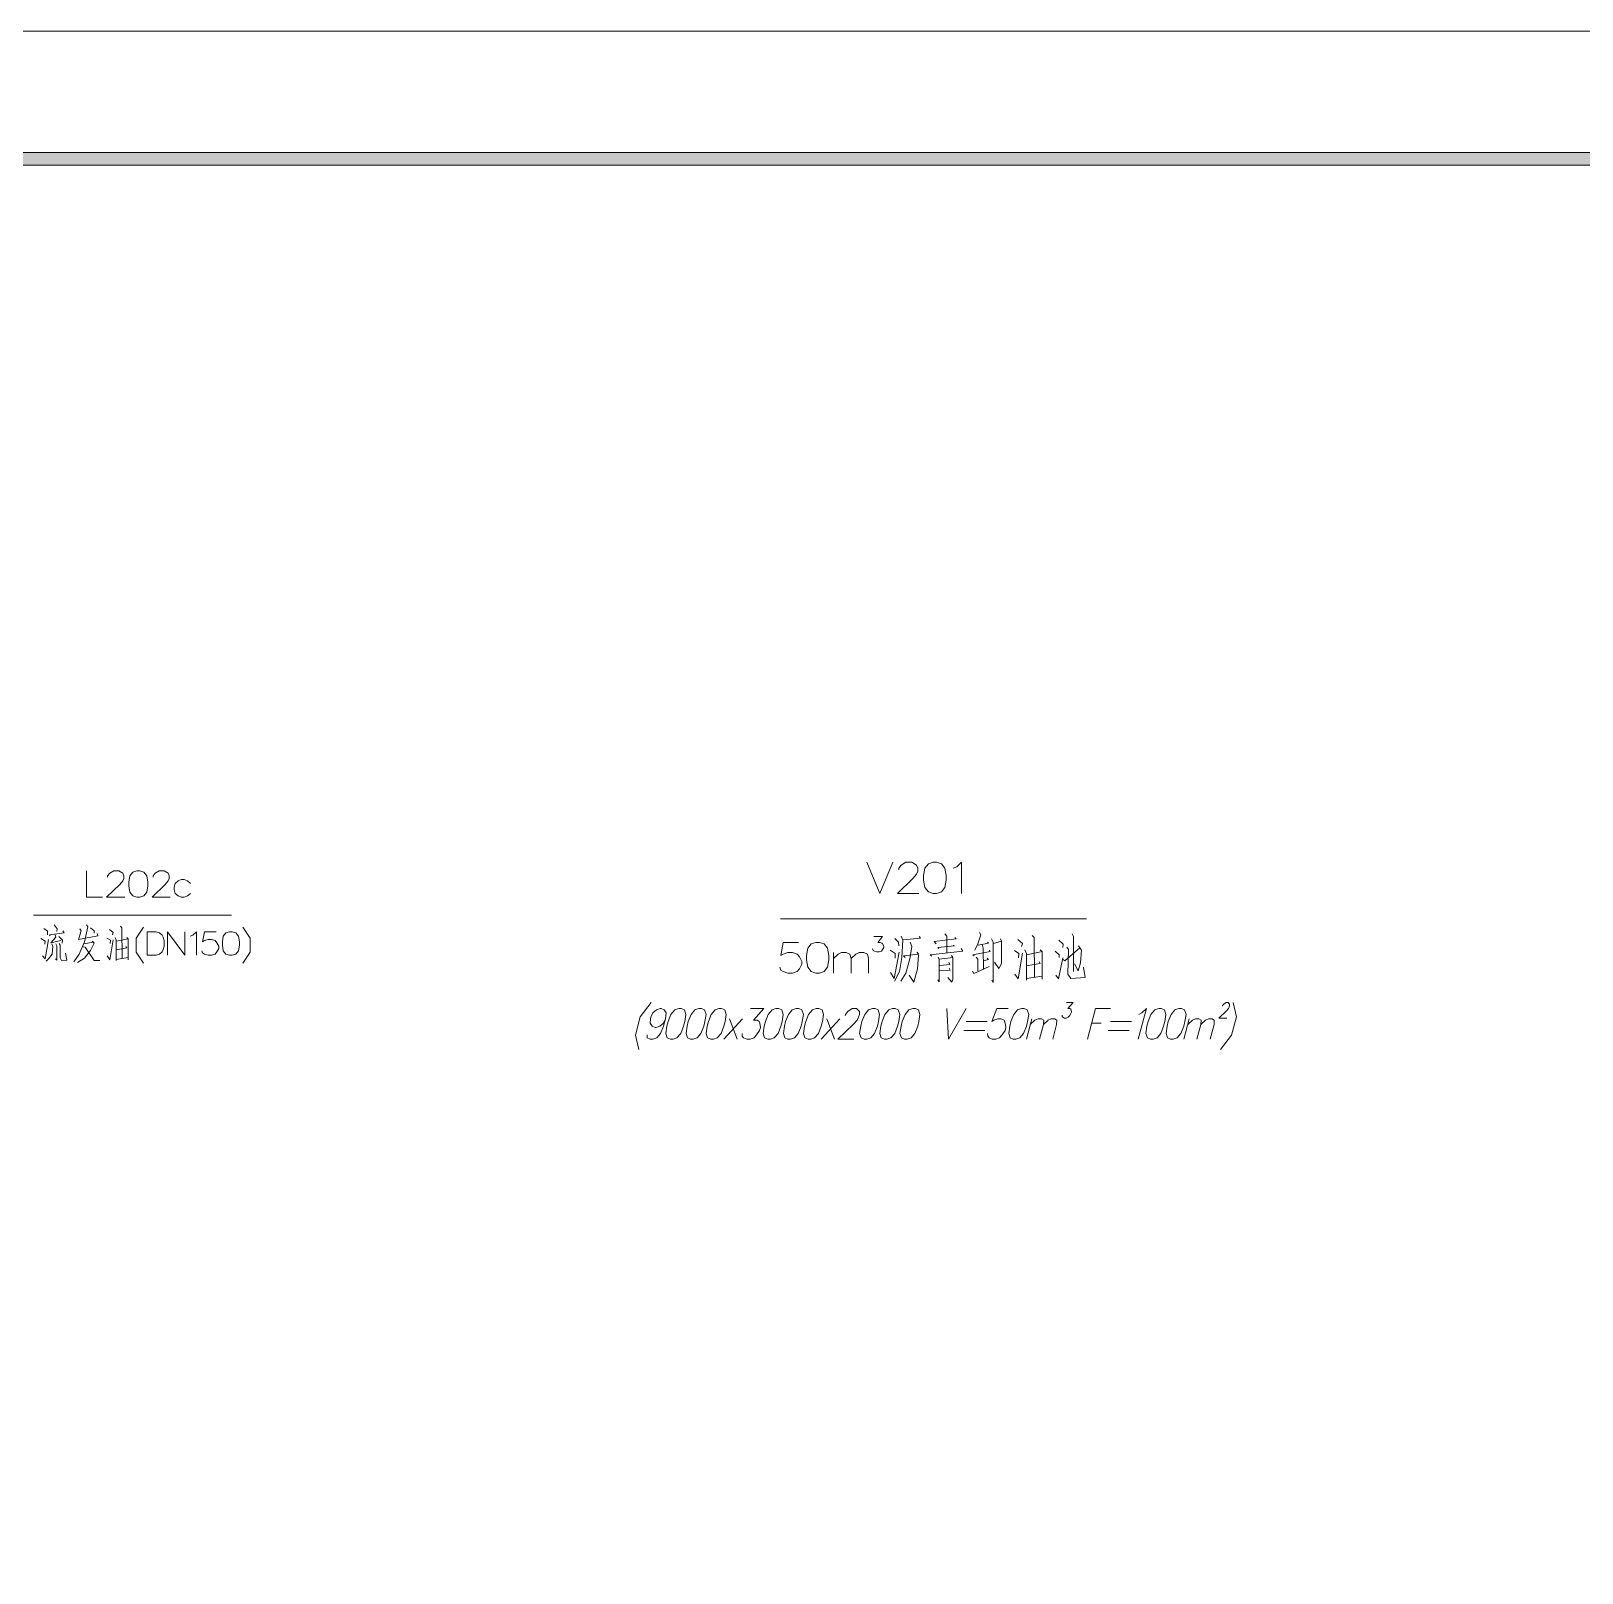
# Model space of a CAD drawing. Header units: millimetres. Extents: x 0 to 829, y 0 to 586.
# Drawn here: x 590 to 709.6, y 466.8 to 585.6 of the extents above; entities that cross this region are included whole.
import ezdxf

# ---------------------------------------------------------------- set-up
doc = ezdxf.new("R2010")
doc.units = ezdxf.units.MM

msp = doc.modelspace()

# ---------------------------------------------------------------- hatches: boundary and pattern name
h = msp.add_hatch(color=0)
h.dxf.hatch_style = 2
h.paths.add_polyline_path([(819.788528, 576.266028), (818.80075, 575.281778), (25.142472, 575.281778), (24.154694, 576.266028)])

# ---------------------------------------------------------------- linework, layer by layer
at = {"color": 0, "lineweight": 0}
for points in [[(0, 0), (0, 585.632278), (829.154778, 585.632278), (829.154778, 0)], [(819.788528, 576.266028), (818.80075, 575.281778), (25.142472, 575.281778), (24.154694, 576.266028)], [(658.801917, 520.177889), (658.801917, 520.520083), (658.893639, 521.088056), (659.168806, 521.43025), (659.532167, 521.546667), (659.807333, 521.546667), (660.170694, 521.43025), (660.445861, 521.088056), (660.537583, 520.520083), (660.537583, 520.177889), (660.445861, 519.606389), (660.170694, 519.264194), (659.807333, 519.151306), (659.532167, 519.151306), (659.168806, 519.264194), (658.893639, 519.606389)], [(597.520889, 519.726333), (597.520889, 520.019139), (597.5985, 520.505972), (597.831333, 520.79525), (598.145306, 520.894028), (598.378139, 520.894028), (598.688583, 520.79525), (598.921417, 520.505972), (598.999028, 520.019139), (598.999028, 519.726333), (598.921417, 519.2395), (598.688583, 518.950222), (598.378139, 518.851444), (598.145306, 518.851444), (597.831333, 518.950222), (597.5985, 519.2395)], [(597.358611, 515.754056), (597.4715, 515.658806)], [(598.928472, 514.38175), (598.928472, 516.198556), (599.619917, 516.198556), (599.895083, 516.110361), (600.103222, 515.9375), (600.17025, 515.764639), (600.240806, 515.507111), (600.240806, 515.073194), (600.17025, 514.815667), (600.103222, 514.642806), (599.895083, 514.469944), (599.619917, 514.38175)], [(604.731667, 515.161389), (604.731667, 515.418917), (604.802222, 515.852833), (605.010361, 516.110361), (605.285528, 516.198556), (605.493667, 516.198556), (605.768833, 516.110361), (605.976972, 515.852833), (606.044, 515.418917), (606.044, 515.161389), (605.976972, 514.727472), (605.768833, 514.469944), (605.493667, 514.38175), (605.285528, 514.38175), (605.010361, 514.469944), (604.802222, 514.727472)], [(649.781389, 514.021917), (649.781389, 514.360583), (649.869583, 514.9215), (650.141222, 515.260167), (650.501056, 515.373056), (650.772694, 515.373056), (651.132528, 515.260167), (651.404167, 514.9215), (651.492361, 514.360583), (651.492361, 514.021917), (651.404167, 513.457472), (651.132528, 513.118806), (650.772694, 513.009444), (650.501056, 513.009444), (650.141222, 513.118806), (649.869583, 513.457472)], [(667.787167, 514.798028), (667.938861, 514.671028)], [(639.014611, 508.924278), (639.102806, 509.262944), (639.321528, 509.823861), (639.614333, 510.162528), (639.917722, 510.275417), (640.118806, 510.275417), (640.358694, 510.162528), (640.471583, 509.823861), (640.386917, 509.262944), (640.298722, 508.924278), (640.08, 508.359833), (639.787194, 508.021167), (639.483806, 507.908278), (639.282722, 507.908278), (639.042833, 508.021167), (638.929944, 508.359833)], [(640.566833, 508.924278), (640.658556, 509.262944), (640.877278, 509.823861), (641.170083, 510.162528), (641.469944, 510.275417), (641.674556, 510.275417), (641.914444, 510.162528), (642.027333, 509.823861), (641.942667, 509.262944), (641.850944, 508.924278), (641.632222, 508.359833), (641.339417, 508.021167), (641.039556, 507.908278), (640.838472, 507.908278), (640.595056, 508.021167), (640.485694, 508.359833)], [(642.122583, 508.924278), (642.214306, 509.262944), (642.433028, 509.823861), (642.725833, 510.162528), (643.025694, 510.275417), (643.230306, 510.275417), (643.470194, 510.162528), (643.579556, 509.823861), (643.498417, 509.262944), (643.406694, 508.924278), (643.187972, 508.359833), (642.895167, 508.021167), (642.595306, 507.908278), (642.390694, 507.908278), (642.150806, 508.021167), (642.037917, 508.359833)], [(646.518194, 508.924278), (646.606389, 509.262944), (646.825111, 509.823861), (647.117917, 510.162528), (647.421306, 510.275417), (647.622389, 510.275417), (647.862278, 510.162528), (647.975167, 509.823861), (647.8905, 509.262944), (647.802306, 508.924278), (647.583583, 508.359833), (647.290778, 508.021167), (646.987389, 507.908278), (646.786306, 507.908278), (646.546417, 508.021167), (646.433528, 508.359833)], [(648.070417, 508.924278), (648.162139, 509.262944), (648.380861, 509.823861), (648.673667, 510.162528), (648.973528, 510.275417), (649.178139, 510.275417), (649.418028, 510.162528), (649.530917, 509.823861), (649.44625, 509.262944), (649.358056, 508.924278), (649.139333, 508.359833), (648.843, 508.021167), (648.543139, 507.908278), (648.342056, 507.908278), (648.102167, 508.021167), (647.989278, 508.359833)], [(649.626167, 508.924278), (649.717889, 509.262944), (649.936611, 509.823861), (650.229417, 510.162528), (650.529278, 510.275417), (650.733889, 510.275417), (650.973778, 510.162528), (651.086667, 509.823861), (651.002, 509.262944), (650.910278, 508.924278), (650.691556, 508.359833), (650.39875, 508.021167), (650.098889, 507.908278), (649.897806, 507.908278), (649.654389, 508.021167), (649.545028, 508.359833)], [(653.95475, 508.924278), (654.042944, 509.262944), (654.261667, 509.823861), (654.558, 510.162528), (654.857861, 510.275417), (655.058944, 510.275417), (655.298833, 510.162528), (655.411722, 509.823861), (655.330583, 509.262944), (655.238861, 508.924278), (655.020139, 508.359833), (654.727333, 508.021167), (654.423944, 507.908278), (654.222861, 507.908278), (653.982972, 508.021167), (653.870083, 508.359833)], [(655.506972, 508.924278), (655.598694, 509.262944), (655.817417, 509.823861), (656.110222, 510.162528), (656.410083, 510.275417), (656.614694, 510.275417), (656.854583, 510.162528), (656.967472, 509.823861), (656.882806, 509.262944), (656.794611, 508.924278), (656.575889, 508.359833), (656.279556, 508.021167), (655.979694, 507.908278), (655.778611, 507.908278), (655.538722, 508.021167), (655.425833, 508.359833)], [(657.062722, 508.924278), (657.154444, 509.262944), (657.373167, 509.823861), (657.665972, 510.162528), (657.965833, 510.275417), (658.170444, 510.275417), (658.410333, 510.162528), (658.523222, 509.823861), (658.438556, 509.262944), (658.346833, 508.924278), (658.128111, 508.359833), (657.835306, 508.021167), (657.535444, 507.908278), (657.334361, 507.908278), (657.090944, 508.021167), (656.981583, 508.359833)], [(665.44825, 508.924278), (665.536444, 509.262944), (665.755167, 509.823861), (666.047972, 510.162528), (666.351361, 510.275417), (666.552444, 510.275417), (666.792333, 510.162528), (666.905222, 509.823861), (666.820556, 509.262944), (666.732361, 508.924278), (666.513639, 508.359833), (666.220833, 508.021167), (665.917444, 507.908278), (665.716361, 507.908278), (665.476472, 508.021167), (665.363583, 508.359833)], [(676.028056, 508.924278), (676.11625, 509.262944), (676.334972, 509.823861), (676.627778, 510.162528), (676.931167, 510.275417), (677.13225, 510.275417), (677.372139, 510.162528), (677.485028, 509.823861), (677.400361, 509.262944), (677.312167, 508.924278), (677.093444, 508.359833), (676.800639, 508.021167), (676.49725, 507.908278), (676.296167, 507.908278), (676.056278, 508.021167), (675.943389, 508.359833)], [(677.580278, 508.924278), (677.672, 509.262944), (677.890722, 509.823861), (678.183528, 510.162528), (678.483389, 510.275417), (678.688, 510.275417), (678.927889, 510.162528), (679.040778, 509.823861), (678.956111, 509.262944), (678.867917, 508.924278), (678.649194, 508.359833), (678.352861, 508.021167), (678.053, 507.908278), (677.851917, 507.908278), (677.612028, 508.021167), (677.499139, 508.359833)]]:
    msp.add_lwpolyline(points, close=True, dxfattribs=at)
for points in [[(654.420417, 521.546667), (655.425833, 519.151306), (656.43125, 521.546667)], [(656.886333, 520.975167), (656.886333, 521.088056), (657.069778, 521.317361), (657.433139, 521.546667), (657.89175, 521.546667), (658.255111, 521.317361), (658.346833, 521.088056), (658.346833, 520.862278), (658.255111, 520.632972), (657.979944, 520.290778), (656.794611, 519.151306), (658.438556, 519.151306)], [(661.084389, 521.088056), (661.359556, 521.204472), (661.722917, 521.546667), (661.722917, 519.151306)], [(594.257694, 520.894028), (594.257694, 518.851444), (595.499472, 518.851444)], [(595.887528, 520.407194), (595.887528, 520.505972), (596.046278, 520.7), (596.356722, 520.894028), (596.744778, 520.894028), (597.055222, 520.7), (597.132833, 520.505972), (597.132833, 520.308417), (597.055222, 520.114389), (596.822389, 519.825111), (595.809917, 518.851444), (597.210444, 518.851444)], [(599.387083, 520.407194), (599.387083, 520.505972), (599.542306, 520.7), (599.85275, 520.894028), (600.244333, 520.894028), (600.554778, 520.7), (600.632389, 520.505972), (600.632389, 520.308417), (600.554778, 520.114389), (600.321944, 519.825111), (599.309472, 518.851444), (600.71, 518.851444)], [(602.26575, 519.920361), (602.032917, 520.114389), (601.796556, 520.213167), (601.563722, 520.213167), (601.330889, 520.114389), (601.098056, 519.920361), (601.020444, 519.631083), (601.020444, 519.437056), (601.098056, 519.14425), (601.330889, 518.950222), (601.563722, 518.851444), (601.796556, 518.851444), (602.032917, 518.950222), (602.26575, 519.14425)], [(590.183111, 517.468556), (605.44075, 517.468556)], [(592.006972, 516.420806), (591.777667, 516.73125)], [(594.349417, 516.561917), (594.254167, 516.73125)], [(647.774083, 517.193389), (671.371389, 517.193389)], [(591.072111, 515.468306), (590.729917, 515.6835)], [(591.244972, 516.230306), (590.976861, 516.4455)], [(591.072111, 515.468306), (591.054472, 515.231944)], [(591.072111, 514.110111), (591.340222, 515.58825)], [(591.244972, 516.230306), (591.244972, 515.944556)], [(591.453111, 515.874), (591.396667, 515.944556), (592.539667, 516.110361), (592.444417, 516.255)], [(591.890556, 515.77875), (591.509556, 515.348361), (592.271556, 515.514167)], [(591.890556, 515.77875), (591.85175, 515.944556)], [(592.006972, 516.420806), (591.968167, 516.205611)], [(592.1375, 515.824611), (592.405611, 515.538861), (592.387972, 515.3025)], [(594.349417, 516.561917), (594.098944, 515.422444), (593.700306, 514.469944), (593.2805, 513.87375)], [(593.852, 516.255), (593.643861, 515.58825), (595.129056, 515.874), (595.072611, 516.0645)], [(593.852, 516.255), (593.75675, 516.420806)], [(594.557556, 516.491361), (594.843306, 516.255), (594.843306, 516.085667)], [(594.691611, 515.468306), (594.8045, 515.39775)], [(594.843306, 515.3025), (594.691611, 515.468306)], [(596.099194, 515.538861), (595.834611, 515.704667)], [(596.04275, 516.371417), (596.310861, 516.135056), (596.250889, 515.944556)], [(596.063917, 514.039556), (596.310861, 515.563556)], [(596.099194, 515.538861), (596.081556, 515.277806)], [(596.557806, 515.538861), (596.462556, 515.754056)], [(597.4715, 515.658806), (597.4715, 514.014861), (597.4715, 514.205361), (596.557806, 514.06425)], [(596.557806, 515.538861), (596.557806, 513.969)], [(597.4715, 515.658806), (596.575444, 515.468306)], [(596.882361, 516.611306), (596.99525, 516.491361), (597.012889, 514.134806)], [(598.649778, 516.54075), (598.085333, 515.708194), (598.085333, 514.614583), (598.649778, 513.7785)], [(600.515972, 514.38175), (600.515972, 516.198556), (601.828306, 514.38175), (601.828306, 516.198556)], [(602.244583, 515.852833), (602.452722, 515.9375), (602.727889, 516.198556), (602.727889, 514.38175)], [(604.248361, 516.198556), (603.348778, 516.198556), (603.211194, 515.418917), (603.348778, 515.507111), (603.627472, 515.591778), (603.902639, 515.591778), (604.177806, 515.507111), (604.318917, 515.33425), (604.4565, 515.073194), (604.4565, 514.900333), (604.318917, 514.642806), (604.177806, 514.469944), (603.902639, 514.38175), (603.627472, 514.38175), (603.348778, 514.469944), (603.211194, 514.554611), (603.144167, 514.727472)], [(606.322694, 513.7785), (606.887139, 514.614583), (606.887139, 515.708194), (606.322694, 516.54075)], [(654.963694, 515.824611), (655.641028, 515.824611), (655.277667, 515.373056), (655.457583, 515.373056), (655.595167, 515.316611), (655.641028, 515.260167), (655.729222, 515.090833), (655.729222, 514.977944), (655.641028, 514.812139), (655.549306, 514.69925), (655.369389, 514.642806), (655.189472, 514.642806), (655.009556, 514.69925), (654.917833, 514.755694), (654.871972, 514.868583)], [(657.080361, 515.852833), (657.207361, 515.542389), (657.133278, 514.205361), (656.932194, 513.118806), (656.561778, 512.374444)], [(656.858111, 515.387167), (656.586472, 515.665861)], [(657.232056, 515.574139), (658.572611, 515.697611), (658.473833, 515.821083)], [(659.765, 515.263694), (659.616833, 515.447139), (661.306639, 515.634111), (661.204333, 515.757583)], [(660.583444, 515.852833), (660.435278, 516.039806)], [(660.583444, 515.852833), (660.583444, 514.579306)], [(663.218694, 515.944556), (662.992917, 515.263694), (662.745972, 514.766278)], [(663.218694, 515.944556), (663.119917, 516.131528)], [(664.160611, 515.387167), (664.037139, 515.634111)], [(664.185306, 515.291917), (664.806194, 515.478889), (664.732111, 515.634111), (664.806194, 515.478889), (664.806194, 513.739694), (664.608639, 513.369278), (664.262917, 513.834944)], [(666.076194, 515.602361), (666.421917, 515.291917), (666.347833, 515.044972)], [(667.166278, 515.912806), (667.317972, 515.757583), (667.342667, 512.684889)], [(669.230028, 515.542389), (669.57575, 515.231944), (669.551056, 514.981472)], [(670.373028, 515.821083), (670.249556, 516.039806)], [(670.373028, 515.821083), (670.348333, 513.118806)], [(591.072111, 514.110111), (590.863972, 514.325306)], [(591.66125, 515.062611), (591.604806, 514.469944), (591.340222, 514.110111), (591.149722, 513.919611)], [(591.66125, 515.062611), (591.587167, 515.253111)], [(591.968167, 515.112), (591.968167, 513.993694), (591.872917, 514.110111)], [(591.968167, 515.112), (591.890556, 515.253111)], [(592.158667, 515.277806), (592.23275, 515.157861), (592.23275, 514.184194), (592.328, 513.969), (592.730167, 513.993694), (592.634917, 514.5405)], [(594.843306, 515.3025), (594.557556, 514.755694), (594.098944, 514.1595), (593.56625, 513.824361)], [(594.158917, 515.01675), (594.003694, 515.041444)], [(594.8045, 515.39775), (594.0425, 515.253111)], [(594.158917, 515.01675), (594.860944, 513.969), (595.28075, 513.969)], [(596.063917, 514.039556), (595.85225, 514.325306)], [(597.358611, 514.946194), (596.536639, 514.801556)], [(597.358611, 514.946194), (597.298639, 515.062611)], [(649.149917, 515.373056), (647.978694, 515.373056), (647.798778, 514.360583), (647.978694, 514.473472), (648.338528, 514.586361), (648.698361, 514.586361), (649.058194, 514.473472), (649.238111, 514.247694), (649.418028, 513.909028), (649.418028, 513.68325), (649.238111, 513.344583), (649.058194, 513.118806), (648.698361, 513.009444), (648.338528, 513.009444), (647.978694, 513.118806), (647.798778, 513.231694), (647.707056, 513.457472)], [(651.852194, 513.009444), (651.852194, 514.586361)], [(651.852194, 514.134806), (652.215556, 514.473472), (652.483667, 514.586361), (652.8435, 514.586361), (653.115139, 514.473472), (653.206861, 514.134806), (653.206861, 513.009444)], [(653.206861, 514.134806), (653.566694, 514.473472), (653.834806, 514.586361), (654.198167, 514.586361), (654.466278, 514.473472), (654.558, 514.134806), (654.558, 513.009444)], [(656.611167, 514.515806), (656.237222, 514.766278)], [(656.537083, 512.593167), (656.9075, 514.611056)], [(656.611167, 514.515806), (656.611167, 514.145389)], [(656.858111, 515.387167), (656.882806, 515.108472)], [(657.902333, 515.044972), (657.754167, 514.113639), (657.429611, 512.995333), (657.055667, 512.374444)], [(657.25675, 514.328833), (658.39975, 514.455833), (658.297444, 514.611056), (658.39975, 514.392333), (658.325667, 513.337528), (658.0505, 512.310944), (657.70125, 512.840111)], [(657.25675, 514.328833), (657.380222, 514.205361)], [(657.902333, 515.044972), (657.778861, 515.387167)], [(659.440444, 514.300611), (659.316972, 514.424083), (661.825222, 514.702778), (661.70175, 514.88975)], [(659.98725, 514.88975), (659.888472, 514.981472), (661.179639, 515.108472), (661.080861, 515.168444)], [(660.011944, 514.050139), (659.937861, 514.237111)], [(661.056167, 514.205361), (660.957389, 514.360583), (661.056167, 514.173611), (661.056167, 512.529667), (660.982083, 512.310944), (660.682222, 512.653139)], [(662.696583, 514.328833), (662.597806, 514.424083), (663.938361, 514.671028), (663.864278, 514.766278)], [(662.992917, 514.081889), (662.84475, 514.237111)], [(663.017611, 515.168444), (663.814889, 515.323667), (663.740806, 515.387167)], [(663.391556, 514.9215), (663.317472, 515.231944)], [(663.391556, 514.9215), (663.41625, 513.274028)], [(664.160611, 515.387167), (664.160611, 512.282722), (664.061833, 512.466167)], [(666.150278, 514.515806), (665.801028, 514.734528)], [(666.100889, 512.561417), (666.421917, 514.547556)], [(666.150278, 514.515806), (666.125583, 514.173611)], [(666.746472, 514.515806), (666.619472, 514.798028)], [(667.938861, 514.671028), (667.938861, 512.529667), (667.938861, 512.776611), (666.746472, 512.593167)], [(666.746472, 514.515806), (666.746472, 512.466167)], [(667.938861, 514.671028), (666.771167, 514.424083)], [(669.254722, 514.424083), (668.954861, 514.702778)], [(669.254722, 514.424083), (669.254722, 514.205361)], [(669.57575, 514.050139), (669.70275, 513.958417), (670.84575, 514.95325), (670.743444, 515.108472), (670.969222, 514.766278), (670.895139, 513.803194), (670.71875, 513.182306), (670.447111, 513.707944)], [(669.974389, 514.82625), (669.850917, 515.013222)], [(669.974389, 514.82625), (669.925, 512.931833), (670.14725, 512.593167), (671.265556, 512.653139), (671.142083, 513.461)], [(656.537083, 512.593167), (656.261917, 513.058833)], [(660.011944, 514.050139), (660.011944, 512.342694), (659.913167, 512.497917)], [(661.056167, 514.205361), (660.011944, 514.081889)], [(660.011944, 513.182306), (660.858611, 513.242278), (660.784528, 513.3975)], [(660.833917, 513.679722), (660.061333, 513.584472)], [(660.833917, 513.679722), (660.759833, 513.834944)], [(662.671889, 512.963583), (662.573111, 513.150556)], [(662.671889, 512.963583), (663.864278, 513.5245)], [(662.992917, 514.081889), (662.992917, 513.182306)], [(663.814889, 514.050139), (663.391556, 513.958417)], [(663.716111, 514.145389), (663.814889, 514.050139)], [(667.787167, 513.739694), (666.721778, 513.552722)], [(667.787167, 513.739694), (667.713083, 513.894917)], [(669.007778, 512.840111), (669.205333, 512.561417), (669.526361, 514.173611)], [(666.100889, 512.561417), (665.825722, 512.931833)], [(637.804583, 510.726972), (636.961444, 509.636889), (636.576917, 508.208139), (636.837972, 507.121583)], [(669.815639, 510.726972), (670.323639, 510.726972), (669.932056, 510.275417), (670.069639, 510.275417), (670.154306, 510.218972), (670.171944, 510.162528), (670.196639, 509.993194), (670.164889, 509.880306), (670.052, 509.710972), (669.953222, 509.598083), (669.805056, 509.541639), (669.667472, 509.541639), (669.547528, 509.598083), (669.498139, 509.654528), (669.491083, 509.767417)], [(681.841833, 510.44475), (681.859472, 510.501194), (681.954722, 510.614083), (682.120528, 510.726972), (682.289861, 510.726972), (682.395694, 510.614083), (682.399222, 510.501194), (682.367472, 510.388306), (682.303972, 510.275417), (682.159333, 510.106083), (681.566667, 509.541639), (682.176972, 509.541639)], [(681.697194, 507.121583), (682.540333, 508.208139), (682.924861, 509.636889), (682.663806, 510.726972)], [(637.480028, 508.246944), (637.487083, 508.021167), (637.726972, 507.908278), (637.931583, 507.908278), (638.231444, 508.021167), (638.52425, 508.359833), (638.742972, 508.924278), (638.894667, 509.485194), (638.947583, 509.93675), (638.802944, 510.162528), (638.563056, 510.275417), (638.496028, 510.275417), (638.196167, 510.162528), (637.931583, 509.93675), (637.772833, 509.598083), (637.744611, 509.485194), (637.719917, 509.150056), (637.864556, 508.924278), (638.104444, 508.811389), (638.171472, 508.811389), (638.471333, 508.924278), (638.735917, 509.150056), (638.894667, 509.485194)], [(643.406694, 507.908278), (644.8425, 509.485194)], [(643.830028, 509.485194), (644.419167, 507.908278)], [(645.459861, 510.275417), (646.472333, 510.275417), (645.692694, 509.375833), (645.960806, 509.375833), (646.133667, 509.262944), (646.172472, 509.150056), (646.214806, 508.811389), (646.154833, 508.585611), (645.929056, 508.246944), (645.735028, 508.021167), (645.435167, 507.908278), (645.163528, 507.908278), (644.923639, 508.021167), (644.817806, 508.134056), (644.81075, 508.359833)], [(650.910278, 507.908278), (652.346083, 509.485194)], [(651.333611, 509.485194), (651.92275, 507.908278)], [(652.744722, 509.710972), (652.776472, 509.823861), (652.9705, 510.049639), (653.302111, 510.275417), (653.640778, 510.275417), (653.848917, 510.049639), (653.855972, 509.823861), (653.796, 509.598083), (653.669, 509.375833), (653.376194, 509.037167), (652.194389, 507.908278), (653.411472, 507.908278)], [(660.604611, 510.275417), (660.713972, 507.908278), (662.089806, 510.275417)], [(665.335361, 510.275417), (664.456944, 510.275417), (664.05125, 509.262944), (664.217056, 509.375833), (664.516917, 509.485194), (664.785028, 509.485194), (665.024917, 509.375833), (665.102528, 509.150056), (665.144861, 508.811389), (665.084889, 508.585611), (664.859111, 508.246944), (664.665083, 508.021167), (664.365222, 507.908278), (664.093583, 507.908278), (663.853694, 508.021167), (663.747861, 508.134056), (663.740806, 508.359833)], [(666.728833, 507.908278), (667.152167, 509.485194)], [(667.032222, 509.037167), (667.392056, 509.375833), (667.624889, 509.485194), (667.896528, 509.485194), (668.069389, 509.375833), (668.044694, 509.037167), (667.744833, 507.908278)], [(668.044694, 509.037167), (668.408056, 509.375833), (668.640889, 509.485194), (668.909, 509.485194), (669.081861, 509.375833), (669.060694, 509.037167), (668.757306, 507.908278)], [(671.427833, 507.908278), (672.062833, 510.275417), (673.212889, 510.275417)], [(675.389528, 509.823861), (675.622361, 509.93675), (675.982194, 510.275417), (675.350722, 507.908278)], [(678.864389, 507.908278), (679.287722, 509.485194)], [(679.167778, 509.037167), (679.527611, 509.375833), (679.760444, 509.485194), (680.032083, 509.485194), (680.204944, 509.375833), (680.18025, 509.037167), (679.880389, 507.908278)], [(680.18025, 509.037167), (680.543611, 509.375833), (680.776444, 509.485194), (681.044556, 509.485194), (681.217417, 509.375833), (681.19625, 509.037167), (680.892861, 507.908278)], [(661.909889, 508.585611), (663.529139, 508.585611)], [(663.712583, 509.262944), (662.089806, 509.262944)], [(671.759444, 509.150056), (672.503806, 509.150056)], [(673.029444, 508.585611), (674.652222, 508.585611)], [(674.832139, 509.262944), (673.209361, 509.262944)]]:
    msp.add_lwpolyline(points, dxfattribs=at)

doc.saveas('drawing.dxf')
